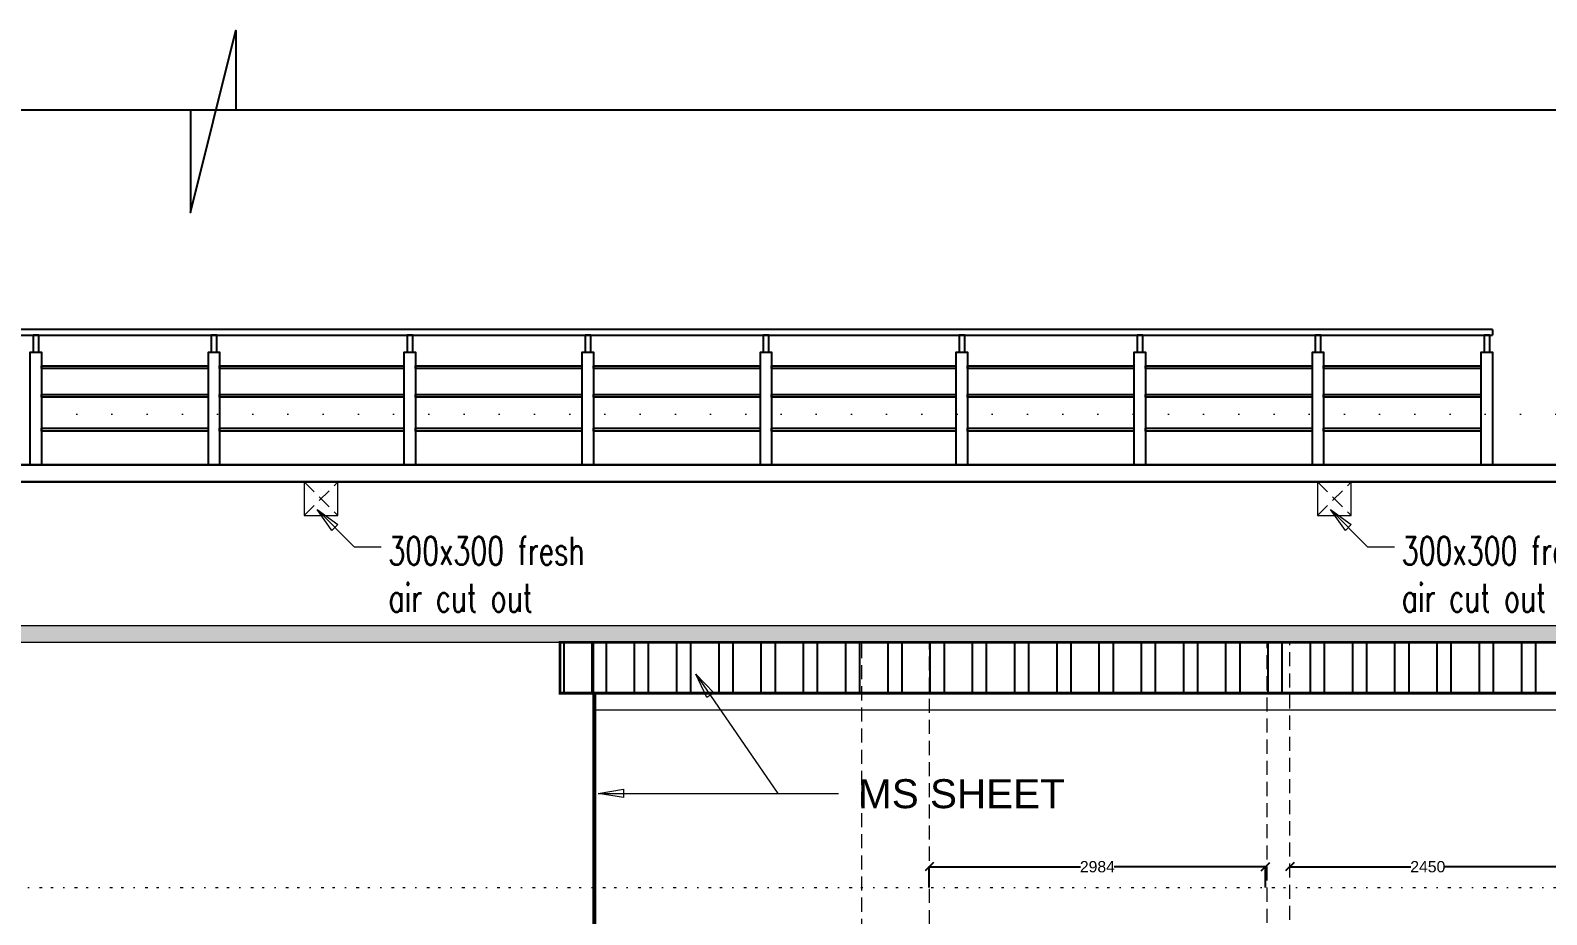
# Model space of a CAD drawing. Header units: inches. Extents: x 148614 to 294443, y 4730 to 138360.
# Drawn here: x 216367 to 229827, y 43489 to 51334 of the extents above; entities that cross this region are included whole.
import ezdxf

# ---------------------------------------------------------------- set-up
doc = ezdxf.new("R2010")
doc.units = ezdxf.units.IN
doc.header["$MEASUREMENT"] = 0
for name, pattern in [('( Hidden )', [0.375, 0.25, -0.125]), ('DOT2', [0.125, 0, -0.125]), ('HIDDEN2', [0.1875, 0.125, -0.0625])]:
    doc.linetypes.add(name, pattern=pattern)
doc.layers.get('DEFPOINTS').update_dxf_attribs({"color": 40, "lineweight": 15})
for name, color, linetype, lineweight in [('00_electrical', 7, 'Continuous', 13), ('BEAM IN MS', 32, 'Continuous', 15), ('description text', 34, 'Continuous', 15), ('refrence', 5, 'DOT2', 15), ('REMARKS', 170, 'Continuous', 13), ('wall cut', 7, 'Continuous', 30), ('wall ele', 7, 'Continuous', 15)]:
    doc.layers.add(name, color=color, linetype=linetype, lineweight=lineweight)
for name, color, linetype in [('DEVELOPER', 10, 'Continuous'), ('DIM 02 DMART', 8, 'Continuous'), ('SDA_RAILING', 8, 'FENCELINE1')]:
    doc.layers.add(name, color=color, linetype=linetype)
doc.styles.add('ARIAL', font='arial.ttf')
doc.styles.add('ARIAL-N', font='ARIALN.TTF')
doc.styles.add('dim detail', font='simplex.shx', dxfattribs={"width": 0.65})
doc.styles.add('dim inside', font='simplex.shx', dxfattribs={"width": 0.7, "height": 100})
doc.linetypes.add('FENCELINE1', pattern='A,0.25,-0.1,[133,ltypeshp.shx,S=0.1,R=0,X=-0.1,Y=0],-0.1,1', length=1.45)
doc.dimstyles.new('dim inside', dxfattribs={"dimtxt": 225, "dimasz": 180, "dimexe": 0, "dimexo": 0, "dimgap": 10, "dimtad": 0, "dimdec": 0, "dimzin": 0, "dimdsep": 46, "dimtxsty": 'dim detail', "dimblk": 'SMALL', "dimcen": 0.09, "dimse1": 1, "dimse2": 1, "dimclrd": 256, "dimclrt": 256, "dimadec": 0, "dimazin": 0, "dimtfac": 1, "dimtdec": 0, "dimtofl": 0, "dimtmove": 1, "dimatfit": 3, "dimldrblk": 'SMALL', "dimfxl": 1, "dimtolj": 1, "dimtzin": 0, "dimlwd": -1, "dimarcsym": 2})
doc.dimstyles.new('Dmart', dxfattribs={"dimtxt": 100, "dimasz": 75, "dimexe": 0.0625, "dimexo": 0.0625, "dimgap": 0.09, "dimtad": 0, "dimdec": 0, "dimzin": 0, "dimdsep": 46, "dimtxsty": 'ARIAL', "dimblk": 'OBLIQUE', "dimcen": 0.09, "dimclrt": 252, "dimadec": 0, "dimazin": 0, "dimtfac": 1, "dimtdec": 0, "dimtofl": 0, "dimtmove": 1, "dimatfit": 3, "dimldrblk": 'OBLIQUE', "dimfxl": 1, "dimtolj": 1, "dimtzin": 0, "dimarcsym": 0})

# ---------------------------------------------------------------- blocks, each defined once
blk = doc.blocks.new('_Small')
at = {"color": 0, "linetype": 'ByBlock', "lineweight": -2}
blk.add_line((0, 0.65), (0, -0.65), dxfattribs=at)
blk.add_circle((0, 0), 0.25, dxfattribs=at)
blk = doc.blocks.new('*D328')
at = {"layer": 'DEFPOINTS', "color": 0}
for p in [(200872, 46054), (202552, 46054), (233815, 39265)]:
    blk.add_point(p, dxfattribs=at)
at = {"layer": 'REMARKS'}
for p, q in [((202552, 46054), (202552, 42920)), ((202552, 39265), (202552, 42399))]:
    blk.add_line(p, q, dxfattribs=at)
at = {"layer": 'REMARKS', "xscale": 180, "yscale": 180, "zscale": 180}
for p, rotation in [((202552, 46054), 90), ((202552, 39265), 270)]:
    blk.add_blockref('_Small', p, dxfattribs=dict(at, rotation=rotation))
at = {"layer": 'REMARKS', "insert": (202552, 42660), "char_height": 225, "attachment_point": 5, "rotation": 90, "style": 'dim detail'}
blk.add_mtext('\\A1;6789', dxfattribs=at)
blk = doc.blocks.new('_Oblique')
at = {"color": 0, "linetype": 'ByBlock', "lineweight": -2}
blk.add_line((-0.5, -0.5), (0.5, 0.5), dxfattribs=at)
blk = doc.blocks.new('*D380')
at = {"layer": 'BEAM IN MS', "color": 0, "lineweight": -2}
for p, q in [((224347, 43729), (224347, 43915)), ((224347, 43914), (225689, 43914)), ((227331, 43914), (225989, 43914)), ((227331, 43729), (227331, 43915))]:
    blk.add_line(p, q, dxfattribs=at)
at = {"layer": 'DEFPOINTS', "color": 0}
for p in [(227331, 43914), (224347, 43729), (227331, 43729)]:
    blk.add_point(p, dxfattribs=at)
at = {"layer": 'BEAM IN MS', "color": 0, "lineweight": -2, "xscale": 75, "yscale": 75, "zscale": 75, "rotation": 180}
blk.add_blockref('_Oblique', (224347, 43914), dxfattribs=at)
at = {"layer": 'BEAM IN MS', "color": 0, "lineweight": -2, "xscale": 75, "yscale": 75, "zscale": 75}
blk.add_blockref('_Oblique', (227331, 43914), dxfattribs=at)
at = {"layer": 'BEAM IN MS', "color": 252, "insert": (225839, 43914), "char_height": 100, "attachment_point": 5, "style": 'ARIAL'}
blk.add_mtext('\\A1;2984', dxfattribs=at)
blk = doc.blocks.new('*D381')
at = {"layer": 'BEAM IN MS', "color": 0, "lineweight": -2}
for p, q in [((227547, 43914), (228622, 43914)), ((229997, 43914), (228922, 43914))]:
    blk.add_line(p, q, dxfattribs=at)
at = {"layer": 'DEFPOINTS', "color": 0}
for p in [(227547, 43914), (229997, 43914), (229997, 43914)]:
    blk.add_point(p, dxfattribs=at)
at = {"layer": 'BEAM IN MS', "color": 0, "lineweight": -2, "xscale": 75, "yscale": 75, "zscale": 75, "rotation": 180}
blk.add_blockref('_Oblique', (227547, 43914), dxfattribs=at)
at = {"layer": 'BEAM IN MS', "color": 0, "lineweight": -2, "xscale": 75, "yscale": 75, "zscale": 75}
blk.add_blockref('_Oblique', (229997, 43914), dxfattribs=at)
at = {"layer": 'BEAM IN MS', "color": 252, "insert": (228772, 43914), "char_height": 100, "attachment_point": 5, "style": 'ARIAL'}
blk.add_mtext('\\A1;2450', dxfattribs=at)

msp = doc.modelspace()

# ---------------------------------------------------------------- hatches: boundary and pattern name
at = {"layer": 'DEVELOPER'}
h = msp.add_hatch(dxfattribs=at)
h.set_pattern_fill('ANSI32', color=256, scale=1000, angle=225, style=0)
h.set_pattern_definition([(270, (539480.3, 37930.3), (375, -9e-14), []), (270, (539355.3, 37805.3), (375, -9e-14), [])])
h.paths.add_polyline_path([(234097.2, 45904.3), (233797.2, 45904.3), (233797.2, 45454.3), (234097.2, 45454.3)])
h.paths.add_polyline_path([(221068.4, 45904.3), (233797.2, 45904.3), (233797.2, 45454.3), (221068.4, 45454.3)])
at = {"layer": 'REMARKS'}
h = msp.add_hatch(color=104, dxfattribs=at)
h.dxf.hatch_style = 1
h.paths.add_polyline_path([(200872.2, 46054.3), (233822.2, 46054.3), (233822.2, 45904.3), (200872.2, 45904.3)])

# ---------------------------------------------------------------- linework, layer by layer
at = {"layer": '00_electrical'}
for points in [[(219097.6, 47329.3), (218797.6, 47329.3), (218797.6, 47029.3), (219097.6, 47029.3)], [(228093.1, 47329.3), (227793.1, 47329.3), (227793.1, 47029.3), (228093.1, 47029.3)]]:
    msp.add_lwpolyline(points, close=True, dxfattribs=at)
at = {"layer": '00_electrical', "linetype": 'HIDDEN2', "ltscale": 1000}
for points in [[(218797.6, 47329.3), (219097.6, 47029.3)], [(218797.6, 47029.3), (219097.6, 47329.3)], [(227793.1, 47329.3), (228093.1, 47029.3)], [(227793.1, 47029.3), (228093.1, 47329.3)]]:
    msp.add_lwpolyline(points, dxfattribs=at)
at = {"layer": 'BEAM IN MS', "linetype": '( Hidden )', "lineweight": 0, "ltscale": 500}
for p, q in [((223747.2, 37890.3), (223747.2, 45904.3)), ((224347.2, 37967.6), (224347.2, 45904.3)), ((227347.2, 38354.1), (227347.2, 45904.3)), ((227547.2, 38379.9), (227547.2, 45904.3))]:
    msp.add_line(p, q, dxfattribs=at)
at = {"layer": 'BEAM IN MS'}
msp.add_lwpolyline([(233797.2, 45304.3), (221368.4, 45304.3), (221368.4, 45904.3), (233797.2, 45904.3)], close=True, dxfattribs=at)
at = {"layer": 'DEVELOPER', "color": 2}
msp.add_lwpolyline([(193475.2, 50628.8), (217790, 50628.8), (217790, 49716.9), (218192.5, 51334.3), (218192.5, 50628.8), (239427.9, 50628.8)], dxfattribs=at)
at = {"layer": 'DEVELOPER', "const_width": 25}
for points in [[(221068.4, 45904.3), (234097.2, 45904.3), (234097.2, 45454.3), (221068.4, 45454.3)], [(221368.4, 45454.3), (221378.4, 45454.3), (221378.4, 43279.3), (221368.4, 43279.3)]]:
    msp.add_lwpolyline(points, close=True, dxfattribs=at)
at = {"layer": 'DIM 02 DMART'}
msp.add_lwpolyline([(193020.9, 50628.8), (248102.5, 50628.8), (248102.5, 15904.2), (193020.9, 15904.2)], close=True, dxfattribs=at)
at = {"layer": 'refrence', "color": 5, "ltscale": 2500}
for p, q in [((193020.9, 47929.3), (247299.6, 47929.3)), ((191859.3, 43729.3), (248102.5, 43729.3)), ((193020.9, 43729.3), (247299.6, 43729.3)), ((196759.3, 43729.3), (248102.5, 43729.3)), ((201659.3, 43729.3), (248102.5, 43729.3)), ((206559.3, 43729.3), (248102.5, 43729.3))]:
    msp.add_line(p, q, dxfattribs=at)
at = {"layer": 'SDA_RAILING', "linetype": 'Continuous'}
msp.add_line((229347.2, 48679.3), (229347.2, 48629.3), dxfattribs=at)
for points in [[(229347.2, 48679.3), (206408, 48679.3)], [(206408, 48629.3), (229347.2, 48629.3)], [(217947.2, 48333.6), (216466.9, 48333.6), (216466.9, 48358.6), (217947.2, 48358.6)], [(219686.5, 48333.6), (218047.2, 48333.6), (218047.2, 48358.6), (219686.5, 48358.6)], [(221266.9, 48333.6), (219786.5, 48333.6), (219786.5, 48358.6), (221266.9, 48358.6)], [(222847.2, 48333.6), (221366.9, 48333.6), (221366.9, 48358.6), (222847.2, 48358.6)], [(224586.5, 48333.6), (222947.2, 48333.6), (222947.2, 48358.6), (224586.5, 48358.6)], [(226166.9, 48333.6), (224686.5, 48333.6), (224686.5, 48358.6), (226166.9, 48358.6)], [(227747.2, 48333.6), (226266.9, 48333.6), (226266.9, 48358.6), (227747.2, 48358.6)], [(229247.2, 48333.6), (227847.2, 48333.6), (227847.2, 48358.6), (229247.2, 48358.6)], [(217947.2, 48079.3), (216466.9, 48079.3), (216466.9, 48104.3), (217947.2, 48104.3)], [(219686.5, 48079.3), (218047.2, 48079.3), (218047.2, 48104.3), (219686.5, 48104.3)], [(221266.9, 48079.3), (219786.5, 48079.3), (219786.5, 48104.3), (221266.9, 48104.3)], [(222847.2, 48079.3), (221366.9, 48079.3), (221366.9, 48104.3), (222847.2, 48104.3)], [(224586.5, 48079.3), (222947.2, 48079.3), (222947.2, 48104.3), (224586.5, 48104.3)], [(226166.9, 48079.3), (224686.5, 48079.3), (224686.5, 48104.3), (226166.9, 48104.3)], [(227747.2, 48079.3), (226266.9, 48079.3), (226266.9, 48104.3), (227747.2, 48104.3)], [(229247.2, 48079.3), (227847.2, 48079.3), (227847.2, 48104.3), (229247.2, 48104.3)], [(217947.2, 47779.3), (216466.9, 47779.3), (216466.9, 47804.3), (217947.2, 47804.3)], [(219686.5, 47779.3), (218047.2, 47779.3), (218047.2, 47804.3), (219686.5, 47804.3)], [(221266.9, 47779.3), (219786.5, 47779.3), (219786.5, 47804.3), (221266.9, 47804.3)], [(222847.2, 47779.3), (221366.9, 47779.3), (221366.9, 47804.3), (222847.2, 47804.3)], [(224586.5, 47779.3), (222947.2, 47779.3), (222947.2, 47804.3), (224586.5, 47804.3)], [(226166.9, 47779.3), (224686.5, 47779.3), (224686.5, 47804.3), (226166.9, 47804.3)], [(227747.2, 47779.3), (226266.9, 47779.3), (226266.9, 47804.3), (227747.2, 47804.3)], [(229247.2, 47779.3), (227847.2, 47779.3), (227847.2, 47804.3), (229247.2, 47804.3)]]:
    msp.add_lwpolyline(points, dxfattribs=at)
for points in [[(216391.9, 48479.3), (216441.9, 48479.3), (216441.9, 48629.3), (216391.9, 48629.3)], [(216391.9, 48479.3), (216441.9, 48479.3), (216441.9, 48629.3), (216391.9, 48629.3)], [(217972.2, 48479.3), (218022.2, 48479.3), (218022.2, 48629.3), (217972.2, 48629.3)], [(217972.2, 48479.3), (218022.2, 48479.3), (218022.2, 48629.3), (217972.2, 48629.3)], [(219711.5, 48479.3), (219761.5, 48479.3), (219761.5, 48629.3), (219711.5, 48629.3)], [(219711.5, 48479.3), (219761.5, 48479.3), (219761.5, 48629.3), (219711.5, 48629.3)], [(221291.9, 48479.3), (221341.9, 48479.3), (221341.9, 48629.3), (221291.9, 48629.3)], [(221291.9, 48479.3), (221341.9, 48479.3), (221341.9, 48629.3), (221291.9, 48629.3)], [(222872.2, 48479.3), (222922.2, 48479.3), (222922.2, 48629.3), (222872.2, 48629.3)], [(222872.2, 48479.3), (222922.2, 48479.3), (222922.2, 48629.3), (222872.2, 48629.3)], [(224611.5, 48479.3), (224661.5, 48479.3), (224661.5, 48629.3), (224611.5, 48629.3)], [(224611.5, 48479.3), (224661.5, 48479.3), (224661.5, 48629.3), (224611.5, 48629.3)], [(226191.9, 48479.3), (226241.9, 48479.3), (226241.9, 48629.3), (226191.9, 48629.3)], [(226191.9, 48479.3), (226241.9, 48479.3), (226241.9, 48629.3), (226191.9, 48629.3)], [(227772.2, 48479.3), (227822.2, 48479.3), (227822.2, 48629.3), (227772.2, 48629.3)], [(227772.2, 48479.3), (227822.2, 48479.3), (227822.2, 48629.3), (227772.2, 48629.3)], [(229272.2, 48479.3), (229322.2, 48479.3), (229322.2, 48629.3), (229272.2, 48629.3)], [(229272.2, 48479.3), (229322.2, 48479.3), (229322.2, 48629.3), (229272.2, 48629.3)], [(216466.9, 47479.3), (216366.9, 47479.3), (216366.9, 48479.3), (216466.9, 48479.3)], [(218047.2, 47479.3), (217947.2, 47479.3), (217947.2, 48479.3), (218047.2, 48479.3)], [(219786.5, 47479.3), (219686.5, 47479.3), (219686.5, 48479.3), (219786.5, 48479.3)], [(221366.9, 47479.3), (221266.9, 47479.3), (221266.9, 48479.3), (221366.9, 48479.3)], [(222947.2, 47479.3), (222847.2, 47479.3), (222847.2, 48479.3), (222947.2, 48479.3)], [(224686.5, 47479.3), (224586.5, 47479.3), (224586.5, 48479.3), (224686.5, 48479.3)], [(226266.9, 47479.3), (226166.9, 47479.3), (226166.9, 48479.3), (226266.9, 48479.3)], [(227847.2, 47479.3), (227747.2, 47479.3), (227747.2, 48479.3), (227847.2, 48479.3)], [(229347.2, 47479.3), (229247.2, 47479.3), (229247.2, 48479.3), (229347.2, 48479.3)]]:
    msp.add_lwpolyline(points, close=True, dxfattribs=at)
at = {"layer": 'wall cut'}
for p, q in [((200897.2, 47479.3), (233797.2, 47479.3)), ((233797.2, 47329.3), (200897.2, 47329.3))]:
    msp.add_line(p, q, dxfattribs=at)
at = {"layer": 'wall ele'}
msp.add_lwpolyline([(200872.2, 46054.3), (233822.2, 46054.3), (233822.2, 45904.3), (200872.2, 45904.3)], close=True, dxfattribs=at)

# ---------------------------------------------------------------- texts
at = {"layer": '00_electrical', "char_height": 250, "width": 6123.997, "attachment_point": 1, "style": 'dim inside'}
for insert in [(219545.3, 46841.3), (228540.8, 46841.3)]:
    msp.add_mtext('\\pxql;300x300 fresh\\Pair cut out', dxfattribs=dict(at, insert=insert))
at = {"layer": 'DEVELOPER', "ltscale": 0.5, "insert": (222256.8, 44690.8), "char_height": 257.04, "width": 4751.143, "attachment_point": 1, "rotation": 360, "style": 'ARIAL-N'}
msp.add_mtext('\\pxqc;{\\fArial|b0|i0|c0|p34;MS SHEET}', dxfattribs=at)

# ---------------------------------------------------------------- dimensions: what is measured, and where the dimension line sits
at = {"layer": 'BEAM IN MS'}
for base, p1, p2, picture, middle in [((227330.9, 43914.5), (224347.2, 43729.3), (227330.9, 43729.3), '*D380', (225839.1, 43914.5)), ((229997.2, 43914.5), (227547.2, 43914.5), (229997.2, 43914.5), '*D381', (228772.2, 43914.5))]:
    dim = msp.add_linear_dim(base=base, p1=p1, p2=p2, dimstyle='Dmart', dxfattribs=at)
    dim.commit()
    dim.dimension.update_dxf_attribs({"geometry": picture, "text_midpoint": middle})
at = {"layer": 'REMARKS', "color": 2}
dim = msp.add_linear_dim(base=(202551.6, 46054.3), p1=(233814.6, 39265.3), p2=(200872.2, 46054.3), angle=90, dimstyle='dim inside', override={"dimfxl": 0, "dimfxlon": 1}, dxfattribs=at)
dim.commit()
dim.dimension.update_dxf_attribs({"geometry": '*D328', "text_midpoint": (202551.6, 42659.8)})

# ---------------------------------------------------------------- leaders
at = {"layer": '00_electrical'}
for points in [[(218912.4, 47083.5), (219240.6, 46752.2), (219481.6, 46752.2)], [(227907.9, 47083.5), (228236.1, 46752.2), (228477.1, 46752.2)]]:
    msp.add_leader(points, dimstyle='dim inside', override={"dimasz": 225, "dimldrblk": 'ClosedBlank', "dimfxl": 50}, dxfattribs=at)
at = {"layer": 'description text'}
for points in [[(222275.7, 45621.2), (223003, 44565.2), (223541.7, 44565.2)], [(221406.5, 44565.2), (223260.9, 44565.2)]]:
    msp.add_leader(points, dimstyle='dim inside', override={"dimasz": 225, "dimldrblk": 'ClosedBlank', "dimfxl": 50}, dxfattribs=at)

doc.saveas('drawing.dxf')
